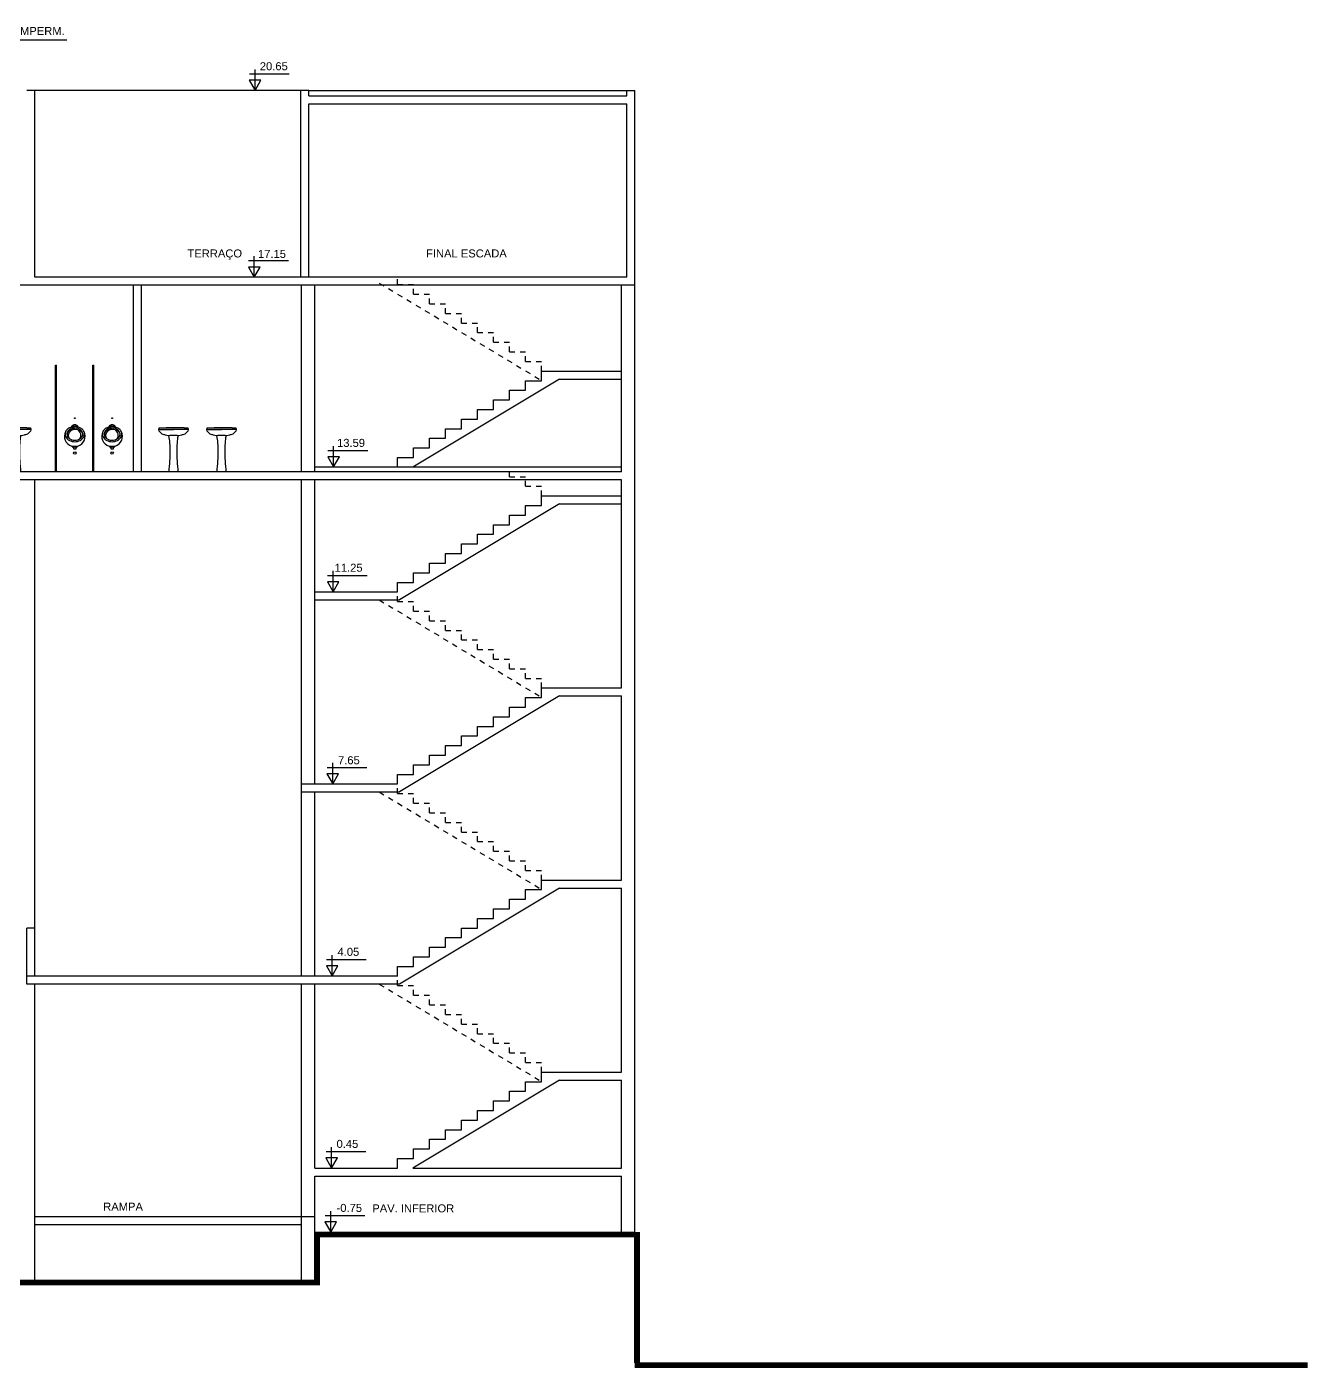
# Model space of a CAD drawing. Extents: x -748 to 161, y 105 to 425.
# Drawn here: x -567.31 to -543.25, y 227.33 to 252.47 of the extents above; entities that cross this region are included whole.
import ezdxf

# ---------------------------------------------------------------- set-up
doc = ezdxf.new("R2010")
doc.units = 0
doc.header["$LTSCALE"] = 2
doc.header["$MEASUREMENT"] = 0
doc.linetypes.add('DOT', pattern=[0.25, 0, -0.25])
doc.layers.get('0').update_dxf_attribs({"linetype": 'CONTINUOUS'})
for name, color, linetype in [('01', 1, 'CONTINUOUS'), ('02', 2, 'CONTINUOUS'), ('03', 3, 'CONTINUOUS'), ('04', 4, 'CONTINUOUS'), ('NOVOSNIVEIS', 30, 'CONTINUOUS'), ('TEXTO--0-20', 25, 'CONTINUOUS')]:
    doc.layers.add(name, color=color, linetype=linetype)
doc.styles.add('REGUA60', font='arial.ttf')

# ---------------------------------------------------------------- blocks, each defined once
blk = doc.blocks.new('LAVA-VIS')
at = {"color": 2}
blk.add_line((-0.2, 0.825), (0, 0.825), dxfattribs=at)
for points in [[(-0.089, 0.678, -0.012678), (-0.095, 0.678, -0.063987), (-0.099, 0.678, -0.005486), (-0.15, 0.69, -0.021251), (-0.174, 0.697, -0.014146), (-0.21, 0.71, -0.22714), (-0.276, 0.791, -0.197038), (-0.276, 0.799), (-0.268, 0.822, -0.322823), (-0.263, 0.825), (-0.2, 0.825), (-0.14, 0.83), (-0.1, 0.832), (-0.05, 0.835), (0, 0.835), (0.05, 0.835), (0.1, 0.832), (0.14, 0.83), (0.2, 0.825), (0.263, 0.825, -0.322823), (0.268, 0.822), (0.276, 0.799, -0.197038), (0.276, 0.791, -0.22714), (0.21, 0.71, -0.014146), (0.174, 0.697, -0.021251), (0.15, 0.69, -0.005486), (0.099, 0.678, -0.063987), (0.095, 0.678, -0.012678), (0.089, 0.678)], [(0.087, 0.679), (0.078, 0.64), (0.073, 0.61), (0.07, 0.58), (0.067, 0.53), (0.065, 0.5), (0.065, 0.49), (0.063, 0.43), (0.062, 0.4), (0.062, 0.35), (0.063, 0.3), (0.065, 0.25), (0.067, 0.21), (0.07, 0.16), (0.075, 0.1), (0.08, 0.05), (0.084, 0.005, -0.443716), (0.079, 0), (0, 0), (-0.079, 0, -0.443716), (-0.084, 0.005), (-0.08, 0.05), (-0.075, 0.1), (-0.07, 0.16), (-0.067, 0.21), (-0.065, 0.25), (-0.063, 0.3), (-0.062, 0.35), (-0.062, 0.4), (-0.063, 0.43), (-0.065, 0.49), (-0.065, 0.5), (-0.067, 0.53), (-0.07, 0.58), (-0.073, 0.61), (-0.078, 0.64), (-0.087, 0.679)]]:
    blk.add_lwpolyline(points, format="xyb")
for points in [[(-0.277, 0.795), (0, 0.795)], [(0.2, 0.825), (0, 0.825)], [(0.277, 0.795), (0, 0.795)]]:
    blk.add_lwpolyline(points, dxfattribs=at)
blk.add_lwpolyline([(0.089, 0.678, 0.003787), (0.07, 0.68, 0.008379), (0.039, 0.682, 0.006812), (0, 0.683, 0.006812), (-0.039, 0.682, 0.008379), (-0.07, 0.68, 0.003787), (-0.089, 0.678, -0.012678)], format="xyb", dxfattribs=at)

msp = doc.modelspace()

# ---------------------------------------------------------------- linework, layer by layer
at = {"linetype": 'DOT', "ltscale": 0.1}
for p, q in [((-560.704, 247.668), (-557.662, 245.843)), ((-560.362, 247.638), (-560.362, 247.778)), ((-560.362, 247.638), (-560.062, 247.638)), ((-560.062, 247.458), (-560.062, 247.638)), ((-560.062, 247.458), (-559.762, 247.458)), ((-559.762, 247.278), (-559.762, 247.458)), ((-559.762, 247.278), (-559.462, 247.278)), ((-559.462, 247.098), (-559.462, 247.278)), ((-559.462, 247.098), (-559.162, 247.098)), ((-559.162, 246.918), (-559.162, 247.098)), ((-559.162, 246.918), (-558.862, 246.918)), ((-558.862, 246.738), (-558.862, 246.918)), ((-558.862, 246.738), (-558.562, 246.738)), ((-558.562, 246.558), (-558.562, 246.738)), ((-558.562, 246.558), (-558.262, 246.558)), ((-558.262, 246.378), (-558.262, 246.558)), ((-558.262, 246.378), (-557.962, 246.378)), ((-557.962, 246.198), (-557.962, 246.378)), ((-557.962, 246.198), (-557.662, 246.198)), ((-557.662, 246.018), (-557.662, 246.198)), ((-558.262, 244.038), (-558.262, 244.218)), ((-558.262, 244.038), (-557.962, 244.038)), ((-557.962, 243.858), (-557.962, 244.038)), ((-557.962, 243.858), (-557.662, 243.858)), ((-557.662, 243.678), (-557.662, 243.858)), ((-560.362, 241.698), (-560.362, 241.878)), ((-560.704, 241.728), (-557.662, 239.903)), ((-560.362, 241.698), (-560.062, 241.698)), ((-560.062, 241.518), (-560.062, 241.698)), ((-560.062, 241.518), (-559.762, 241.518)), ((-559.762, 241.338), (-559.762, 241.518)), ((-559.762, 241.338), (-559.462, 241.338)), ((-559.462, 241.158), (-559.462, 241.338)), ((-559.462, 241.158), (-559.162, 241.158)), ((-559.162, 240.978), (-559.162, 241.158)), ((-559.162, 240.978), (-558.862, 240.978)), ((-558.862, 240.798), (-558.862, 240.978)), ((-558.862, 240.798), (-558.562, 240.798)), ((-558.562, 240.618), (-558.562, 240.798)), ((-558.562, 240.618), (-558.262, 240.618)), ((-558.262, 240.438), (-558.262, 240.618)), ((-558.262, 240.438), (-557.962, 240.438)), ((-557.962, 240.258), (-557.962, 240.438)), ((-557.962, 240.258), (-557.662, 240.258)), ((-557.662, 240.078), (-557.662, 240.258)), ((-560.704, 238.128), (-557.662, 236.303)), ((-560.362, 238.098), (-560.362, 238.278)), ((-560.362, 238.098), (-560.062, 238.098)), ((-560.062, 237.918), (-560.062, 238.098)), ((-560.062, 237.918), (-559.762, 237.918)), ((-559.762, 237.738), (-559.762, 237.918)), ((-559.762, 237.738), (-559.462, 237.738)), ((-559.462, 237.558), (-559.462, 237.738)), ((-559.462, 237.558), (-559.162, 237.558)), ((-559.162, 237.378), (-559.162, 237.558)), ((-559.162, 237.378), (-558.862, 237.378)), ((-558.862, 237.198), (-558.862, 237.378)), ((-558.862, 237.198), (-558.562, 237.198)), ((-558.562, 237.018), (-558.562, 237.198)), ((-558.562, 237.018), (-558.262, 237.018)), ((-558.262, 236.838), (-558.262, 237.018)), ((-558.262, 236.838), (-557.962, 236.838)), ((-557.962, 236.658), (-557.962, 236.838)), ((-557.962, 236.658), (-557.662, 236.658)), ((-557.662, 236.478), (-557.662, 236.658)), ((-560.362, 234.498), (-560.362, 234.678)), ((-560.704, 234.528), (-557.662, 232.703)), ((-560.362, 234.498), (-560.062, 234.498)), ((-560.062, 234.318), (-560.062, 234.498)), ((-560.062, 234.318), (-559.762, 234.318)), ((-559.762, 234.138), (-559.762, 234.318)), ((-559.762, 234.138), (-559.462, 234.138)), ((-559.462, 233.958), (-559.462, 234.138)), ((-559.462, 233.958), (-559.162, 233.958)), ((-559.162, 233.778), (-559.162, 233.958)), ((-559.162, 233.778), (-558.862, 233.778)), ((-558.862, 233.598), (-558.862, 233.778)), ((-558.862, 233.598), (-558.562, 233.598)), ((-558.562, 233.418), (-558.562, 233.598)), ((-558.562, 233.418), (-558.262, 233.418)), ((-558.262, 233.238), (-558.262, 233.418)), ((-558.262, 233.238), (-557.962, 233.238)), ((-557.962, 233.058), (-557.962, 233.238)), ((-557.962, 233.058), (-557.662, 233.058)), ((-557.662, 232.878), (-557.662, 233.058))]:
    msp.add_line(p, q, dxfattribs=at)
at = {"layer": '01', "ltscale": 0.5}
msp.add_line((-556.162, 244.218), (-561.912, 244.218), dxfattribs=at)
at = {"layer": '02', "ltscale": 0.5}
for p, q in [((-562.173, 251.278), (-567.162, 251.278)), ((-562.023, 251.278), (-556.062, 251.278)), ((-566.773, 244.128), (-566.773, 246.128)), ((-566.773, 246.128), (-566.753, 246.128)), ((-566.753, 244.128), (-566.753, 246.128)), ((-566.073, 244.128), (-566.073, 246.128)), ((-566.073, 246.128), (-566.053, 246.128)), ((-566.053, 244.128), (-566.053, 246.128)), ((-567.162, 235.578), (-567.162, 243.978)), ((-567.162, 228.978), (-567.162, 234.528))]:
    msp.add_line(p, q, dxfattribs=at)
for points in [[(-566.593, 244.725, 0.242542), (-566.47, 244.613, -0.251654), (-566.457, 244.6, 0.418034), (-566.451, 244.594), (-566.442, 244.594, -0.525277), (-566.437, 244.589), (-566.437, 244.564, 0.414214), (-566.434, 244.561), (-566.413, 244.561), (-566.392, 244.561, 0.414214), (-566.389, 244.564), (-566.389, 244.589, -0.525277), (-566.384, 244.594), (-566.374, 244.594, 0.418034), (-566.369, 244.6, -0.251654), (-566.356, 244.613, 0.242542), (-566.233, 244.725, 0.203384), (-566.239, 244.879, 0.129371), (-566.284, 244.935, 0.0925), (-566.352, 244.969), (-566.356, 244.985, 0.299676), (-566.367, 244.996), (-566.389, 244.998, 0.492423), (-566.4, 245.013), (-566.413, 245.013), (-566.425, 245.013, 0.492423), (-566.436, 244.998), (-566.458, 244.996, 0.299676), (-566.47, 244.985), (-566.474, 244.969, 0.0925), (-566.542, 244.935, 0.129371), (-566.586, 244.879, 0.203384)], [(-566.413, 244.72, 0.167199), (-566.309, 244.755, 0.178091), (-566.269, 244.809, 0.341921), (-566.313, 244.922, 0.167713), (-566.413, 244.952, 0.167713), (-566.513, 244.922, 0.341921), (-566.556, 244.809, 0.178091), (-566.517, 244.755, 0.167199)], [(-565.893, 244.725, 0.242542), (-565.77, 244.613, -0.251654), (-565.757, 244.6, 0.418034), (-565.751, 244.594), (-565.742, 244.594, -0.525277), (-565.737, 244.589), (-565.737, 244.564, 0.414214), (-565.734, 244.561), (-565.713, 244.561), (-565.692, 244.561, 0.414214), (-565.689, 244.564), (-565.689, 244.589, -0.525277), (-565.684, 244.594), (-565.674, 244.594, 0.418034), (-565.669, 244.6, -0.251654), (-565.656, 244.613, 0.242542), (-565.533, 244.725, 0.203384), (-565.539, 244.879, 0.129371), (-565.584, 244.935, 0.0925), (-565.652, 244.969), (-565.656, 244.985, 0.299676), (-565.667, 244.996), (-565.689, 244.998, 0.492423), (-565.7, 245.013), (-565.713, 245.013), (-565.725, 245.013, 0.492423), (-565.736, 244.998), (-565.758, 244.996, 0.299676), (-565.77, 244.985), (-565.774, 244.969, 0.0925), (-565.842, 244.935, 0.129371), (-565.886, 244.879, 0.203384)], [(-565.713, 244.72, 0.167199), (-565.609, 244.755, 0.178091), (-565.569, 244.809, 0.341921), (-565.613, 244.922, 0.167713), (-565.713, 244.952, 0.167713), (-565.813, 244.922, 0.341921), (-565.856, 244.809, 0.178091), (-565.817, 244.755, 0.167199)]]:
    msp.add_lwpolyline(points, format="xyb", close=True, dxfattribs=at)
for points in [[(-566.509, 244.75, -0.595047), (-566.413, 244.93, 0.146108), (-566.513, 244.903, 0.352944), (-566.556, 244.809)], [(-566.472, 244.97), (-566.468, 244.985, -0.298595), (-566.458, 244.995), (-566.436, 244.997)], [(-566.441, 244.976, 0.43244), (-566.433, 244.985, 0.083649), (-566.436, 244.998, 0.083649)], [(-566.316, 244.75, 0.595047), (-566.413, 244.93, -0.146108), (-566.313, 244.903, -0.352944), (-566.269, 244.809)], [(-566.384, 244.976, -0.43244), (-566.392, 244.985, -0.083649), (-566.389, 244.998, -0.083649)], [(-566.353, 244.97), (-566.357, 244.985, 0.298595), (-566.367, 244.995), (-566.39, 244.997)], [(-565.809, 244.75, -0.595047), (-565.713, 244.93, 0.146108), (-565.813, 244.903, 0.352944), (-565.856, 244.809)], [(-565.772, 244.97), (-565.768, 244.985, -0.298595), (-565.758, 244.995), (-565.736, 244.997)], [(-565.741, 244.976, 0.43244), (-565.733, 244.985, 0.083649), (-565.736, 244.998, 0.083649)], [(-565.616, 244.75, 0.595047), (-565.713, 244.93, -0.146108), (-565.613, 244.903, -0.352944), (-565.569, 244.809)], [(-565.684, 244.976, -0.43244), (-565.692, 244.985, -0.083649), (-565.689, 244.998, -0.083649)], [(-565.653, 244.97), (-565.657, 244.985, 0.298595), (-565.667, 244.995), (-565.69, 244.997)], [(-566.586, 244.879, 0.216061), (-566.583, 244.785, 0.146133), (-566.513, 244.718, 0.120033), (-566.413, 244.694, 0.120033), (-566.313, 244.718, 0.146133), (-566.243, 244.785, 0.216061), (-566.239, 244.879, 0.216061)], [(-565.886, 244.879, 0.216061), (-565.883, 244.785, 0.146133), (-565.813, 244.718, 0.120033), (-565.713, 244.694, 0.120033), (-565.613, 244.718, 0.146133), (-565.543, 244.785, 0.216061), (-565.539, 244.879, 0.216061)], [(-566.466, 244.612, 0.02454), (-566.413, 244.609, 0.02454), (-566.36, 244.612, 0.02454)], [(-565.766, 244.612, 0.02454), (-565.713, 244.609, 0.02454), (-565.66, 244.612, 0.02454)]]:
    msp.add_lwpolyline(points, format="xyb", dxfattribs=at)
for points in [[(-566.386, 244.594), (-566.413, 244.594), (-566.439, 244.594)], [(-565.686, 244.594), (-565.713, 244.594), (-565.739, 244.594)]]:
    msp.add_lwpolyline(points, dxfattribs=at)
for centre, radius in [((-566.448, 244.983), 0.005), ((-566.413, 245.134), 0.0075), ((-566.378, 244.983), 0.005), ((-565.748, 244.983), 0.005), ((-565.713, 245.134), 0.0075), ((-565.678, 244.983), 0.005), ((-566.413, 244.482), 0.0235), ((-565.713, 244.482), 0.0235)]:
    msp.add_circle(centre, radius, dxfattribs=at)
for centre, radius, start, end in [((-566.417, 244.77), 0.207, 90.8586, 105.9954), ((-566.411, 245.022), 0.0366, 233.8046, 266.7018), ((-566.415, 245.022), 0.0366, 273.2982, 306.1954), ((-566.409, 244.77), 0.207, 74.0046, 89.1414), ((-565.716, 244.77), 0.207, 90.8586, 105.9954), ((-565.71, 245.022), 0.0366, 233.8046, 266.7018), ((-565.715, 245.022), 0.0366, 273.2982, 306.1954), ((-565.709, 244.77), 0.207, 74.0046, 89.1414)]:
    msp.add_arc(centre, radius, start, end, dxfattribs=at)
at = {"layer": '03', "ltscale": 0.5}
for p, q in [((-567.162, 251.278), (-567.312, 251.278)), ((-567.162, 247.778), (-567.162, 251.278)), ((-562.173, 247.778), (-562.173, 251.278)), ((-562.023, 251.278), (-562.173, 251.278)), ((-562.023, 251.178), (-562.023, 251.278)), ((-562.023, 251.178), (-556.062, 251.178)), ((-556.062, 251.178), (-556.062, 251.278)), ((-556.062, 251.278), (-555.912, 251.278)), ((-555.912, 247.628), (-555.912, 251.278)), ((-562.023, 251.028), (-556.062, 251.028)), ((-562.023, 247.778), (-562.023, 251.028)), ((-556.062, 247.778), (-556.062, 251.028)), ((-555.912, 246.828), (-555.912, 250.878)), ((-556.062, 247.778), (-567.162, 247.778)), ((-555.912, 247.628), (-575.012, 247.628)), ((-565.312, 244.128), (-565.312, 247.628)), ((-565.162, 244.128), (-565.162, 247.628)), ((-562.162, 246.828), (-562.162, 247.628)), ((-561.912, 246.828), (-561.912, 247.628)), ((-556.162, 246.828), (-556.162, 247.628)), ((-562.162, 244.128), (-562.162, 246.828)), ((-561.912, 244.128), (-561.912, 246.828)), ((-556.162, 244.128), (-556.162, 246.828)), ((-555.912, 227.428), (-555.912, 246.828)), ((-557.662, 245.838), (-557.662, 246.018)), ((-557.662, 246.018), (-556.162, 246.018)), ((-557.321, 245.868), (-560.071, 244.218)), ((-558.262, 245.658), (-557.962, 245.658)), ((-558.262, 245.478), (-558.262, 245.658)), ((-557.962, 245.658), (-557.962, 245.838)), ((-557.962, 245.838), (-557.662, 245.838)), ((-557.321, 245.868), (-556.162, 245.868)), ((-558.562, 245.298), (-558.562, 245.478)), ((-558.562, 245.478), (-558.262, 245.478)), ((-558.862, 245.298), (-558.562, 245.298)), ((-558.862, 245.118), (-558.862, 245.298)), ((-559.462, 244.758), (-559.462, 244.938)), ((-559.462, 244.938), (-559.162, 244.938)), ((-559.162, 244.938), (-559.162, 245.118)), ((-559.162, 245.118), (-558.862, 245.118)), ((-559.762, 244.758), (-559.462, 244.758)), ((-559.762, 244.578), (-559.762, 244.758)), ((-560.362, 244.398), (-560.062, 244.398)), ((-560.362, 244.218), (-560.362, 244.398)), ((-560.062, 244.398), (-560.062, 244.578)), ((-560.062, 244.578), (-559.762, 244.578)), ((-556.162, 244.128), (-575.012, 244.128)), ((-556.162, 243.978), (-575.012, 243.978)), ((-562.162, 238.278), (-562.162, 243.978)), ((-561.912, 238.278), (-561.912, 243.978)), ((-556.162, 240.078), (-556.162, 243.978)), ((-557.662, 243.498), (-557.662, 243.678)), ((-557.662, 243.678), (-556.162, 243.678)), ((-557.321, 243.528), (-560.321, 241.728)), ((-557.962, 243.318), (-557.962, 243.498)), ((-557.962, 243.498), (-557.662, 243.498)), ((-557.321, 243.528), (-556.162, 243.528)), ((-558.562, 243.138), (-558.262, 243.138)), ((-558.562, 242.958), (-558.562, 243.138)), ((-558.262, 243.138), (-558.262, 243.318)), ((-558.262, 243.318), (-557.962, 243.318)), ((-558.862, 242.958), (-558.562, 242.958)), ((-558.862, 242.778), (-558.862, 242.958)), ((-559.162, 242.598), (-559.162, 242.778)), ((-559.162, 242.778), (-558.862, 242.778)), ((-559.762, 242.418), (-559.462, 242.418)), ((-559.762, 242.238), (-559.762, 242.418)), ((-559.462, 242.598), (-559.162, 242.598)), ((-559.462, 242.418), (-559.462, 242.598)), ((-560.062, 242.058), (-560.062, 242.238)), ((-560.062, 242.238), (-559.762, 242.238)), ((-561.912, 241.878), (-560.362, 241.878)), ((-560.362, 241.878), (-560.362, 242.058)), ((-560.362, 242.058), (-560.062, 242.058)), ((-561.912, 241.728), (-560.321, 241.728)), ((-557.321, 239.928), (-560.321, 238.128)), ((-557.962, 239.898), (-557.662, 239.898)), ((-557.962, 239.718), (-557.962, 239.898)), ((-557.662, 239.898), (-557.662, 240.078)), ((-557.662, 240.078), (-556.162, 240.078)), ((-557.321, 239.928), (-556.162, 239.928)), ((-556.162, 236.478), (-556.162, 239.928)), ((-558.262, 239.718), (-557.962, 239.718)), ((-558.262, 239.538), (-558.262, 239.718)), ((-558.562, 239.538), (-558.262, 239.538)), ((-558.562, 239.358), (-558.562, 239.538)), ((-559.162, 239.178), (-558.862, 239.178)), ((-559.162, 238.998), (-559.162, 239.178)), ((-558.862, 239.358), (-558.562, 239.358)), ((-558.862, 239.178), (-558.862, 239.358)), ((-559.462, 238.998), (-559.162, 238.998)), ((-559.462, 238.818), (-559.462, 238.998)), ((-560.062, 238.638), (-559.762, 238.638)), ((-560.062, 238.458), (-560.062, 238.638)), ((-559.762, 238.638), (-559.762, 238.818)), ((-559.762, 238.818), (-559.462, 238.818)), ((-560.362, 238.278), (-560.362, 238.458)), ((-560.362, 238.458), (-560.062, 238.458)), ((-562.162, 234.678), (-562.162, 238.278)), ((-562.162, 238.278), (-560.362, 238.278)), ((-562.162, 238.128), (-560.321, 238.128)), ((-561.912, 234.678), (-561.912, 238.128)), ((-557.662, 236.298), (-557.662, 236.478)), ((-557.662, 236.478), (-556.162, 236.478)), ((-557.321, 236.328), (-560.321, 234.528)), ((-558.262, 235.938), (-558.262, 236.118)), ((-558.262, 236.118), (-557.962, 236.118)), ((-557.962, 236.118), (-557.962, 236.298)), ((-557.962, 236.298), (-557.662, 236.298)), ((-557.321, 236.328), (-556.162, 236.328)), ((-556.162, 232.878), (-556.162, 236.328)), ((-558.562, 235.758), (-558.562, 235.938)), ((-558.562, 235.938), (-558.262, 235.938)), ((-558.862, 235.758), (-558.562, 235.758)), ((-558.862, 235.578), (-558.862, 235.758)), ((-567.162, 235.578), (-567.312, 235.578)), ((-567.312, 234.528), (-567.312, 235.578)), ((-567.162, 234.678), (-567.162, 235.578)), ((-559.462, 235.398), (-559.162, 235.398)), ((-559.462, 235.218), (-559.462, 235.398)), ((-559.162, 235.398), (-559.162, 235.578)), ((-559.162, 235.578), (-558.862, 235.578)), ((-559.762, 235.038), (-559.762, 235.218)), ((-559.762, 235.218), (-559.462, 235.218)), ((-560.362, 234.678), (-560.362, 234.858)), ((-560.362, 234.858), (-560.062, 234.858)), ((-560.062, 234.858), (-560.062, 235.038)), ((-560.062, 235.038), (-559.762, 235.038)), ((-560.362, 234.678), (-567.312, 234.678)), ((-560.321, 234.528), (-567.312, 234.528)), ((-562.162, 228.978), (-562.162, 234.528)), ((-561.912, 231.078), (-561.912, 234.528)), ((-557.662, 232.878), (-556.162, 232.878)), ((-557.662, 232.698), (-557.662, 232.878)), ((-557.321, 232.728), (-560.071, 231.078)), ((-557.962, 232.698), (-557.662, 232.698)), ((-557.962, 232.518), (-557.962, 232.698)), ((-557.321, 232.728), (-556.162, 232.728)), ((-556.162, 231.078), (-556.162, 232.728)), ((-558.562, 232.338), (-558.262, 232.338)), ((-558.562, 232.158), (-558.562, 232.338)), ((-558.262, 232.518), (-557.962, 232.518)), ((-558.262, 232.338), (-558.262, 232.518)), ((-558.862, 232.158), (-558.562, 232.158)), ((-558.862, 231.978), (-558.862, 232.158)), ((-559.162, 231.978), (-558.862, 231.978)), ((-559.162, 231.798), (-559.162, 231.978)), ((-559.762, 231.618), (-559.462, 231.618)), ((-559.762, 231.438), (-559.762, 231.618)), ((-559.462, 231.798), (-559.162, 231.798)), ((-559.462, 231.618), (-559.462, 231.798)), ((-560.062, 231.438), (-559.762, 231.438)), ((-560.062, 231.258), (-560.062, 231.438)), ((-561.912, 231.078), (-560.362, 231.078)), ((-560.362, 231.078), (-560.362, 231.258)), ((-560.362, 231.258), (-560.062, 231.258)), ((-560.071, 231.078), (-556.162, 231.078)), ((-561.912, 230.928), (-556.162, 230.928)), ((-561.912, 228.978), (-561.912, 230.928)), ((-556.162, 229.878), (-556.162, 230.928)), ((-567.162, 230.173), (-561.912, 230.173)), ((-567.162, 230.023), (-562.162, 230.023))]:
    msp.add_line(p, q, dxfattribs=at)
at = {"layer": '04', "ltscale": 0.5}
for p, q in [((-561.912, 229.878), (-561.912, 228.978)), ((-561.912, 229.878), (-555.912, 229.878)), ((-555.912, 229.878), (-555.912, 227.428)), ((-589.662, 228.978), (-561.912, 228.978)), ((-555.912, 227.428), (-543.297, 227.428))]:
    msp.add_line(p, q, dxfattribs=at)
at = {"layer": '04', "ltscale": 0.5, "const_width": 0.1}
msp.add_lwpolyline([(-695.607, 232.378), (-686.456, 232.378), (-686.456, 228.228), (-682.206, 228.228), (-682.206, 229.828), (-589.712, 229.828), (-589.712, 228.928), (-561.862, 228.928), (-561.862, 229.828), (-555.862, 229.828), (-555.862, 227.378), (-543.297, 227.378)], dxfattribs=at)
at = {"layer": 'TEXTO--0-20', "color": 8}
for p, q in [((-568.356, 252.227), (-566.565, 252.227)), ((-563.138, 251.589), (-562.393, 251.589)), ((-563.033, 251.28), (-563.033, 251.672)), ((-563.047, 247.78), (-563.047, 248.172)), ((-563.153, 248.089), (-562.407, 248.089)), ((-561.665, 244.529), (-560.919, 244.529)), ((-561.559, 244.22), (-561.559, 244.612)), ((-561.674, 242.189), (-560.928, 242.189)), ((-561.568, 241.88), (-561.568, 242.272)), ((-561.577, 238.28), (-561.577, 238.672)), ((-561.683, 238.589), (-560.937, 238.589)), ((-561.692, 234.989), (-560.946, 234.989)), ((-561.586, 234.68), (-561.586, 235.072)), ((-561.701, 231.389), (-560.955, 231.389)), ((-561.596, 231.08), (-561.596, 231.472)), ((-561.719, 230.189), (-560.974, 230.189)), ((-561.614, 229.88), (-561.614, 230.272))]:
    msp.add_line(p, q, dxfattribs=at)
for points in [[(-563.033, 251.28), (-562.924, 251.468), (-563.141, 251.468)], [(-563.047, 247.78), (-562.938, 247.968), (-563.156, 247.968)], [(-561.559, 244.22), (-561.451, 244.408), (-561.668, 244.408)], [(-561.568, 241.88), (-561.46, 242.068), (-561.677, 242.068)], [(-561.577, 238.28), (-561.469, 238.468), (-561.686, 238.468)], [(-561.586, 234.68), (-561.478, 234.868), (-561.695, 234.868)], [(-561.596, 231.08), (-561.487, 231.268), (-561.704, 231.268)], [(-561.614, 229.88), (-561.505, 230.068), (-561.722, 230.068)]]:
    msp.add_lwpolyline(points, close=True, dxfattribs=at)

# ---------------------------------------------------------------- block references
at = {"layer": '02', "ltscale": 0.5}
for p in [(-567.512, 244.128), (-564.562, 244.128), (-563.662, 244.128)]:
    msp.add_blockref('LAVA-VIS', p, dxfattribs=at)

# ---------------------------------------------------------------- texts
at = {"layer": 'NOVOSNIVEIS', "ltscale": 0.5, "style": 'REGUA60'}
for s, p in [('CALHA IMPERM.', (-568.255, 252.318)), ('20.65', (-562.943, 251.657)), ('TERRAÇO', (-564.3, 248.148)), ('17.15', (-562.977, 248.139)), ('FINAL ESCADA', (-559.826, 248.148)), ('13.59', (-561.495, 244.597)), ('11.25', (-561.54, 242.257)), ('7.65', (-561.477, 238.648)), ('4.05', (-561.486, 235.057)), ('0.45', (-561.504, 231.457)), ('RAMPA', (-565.88, 230.28)), ('-0.75', (-561.504, 230.257)), ('PAV. INFERIOR', (-560.834, 230.248))]:
    msp.add_text(s, height=0.15, dxfattribs=at).set_placement(p)

doc.saveas('drawing.dxf')
